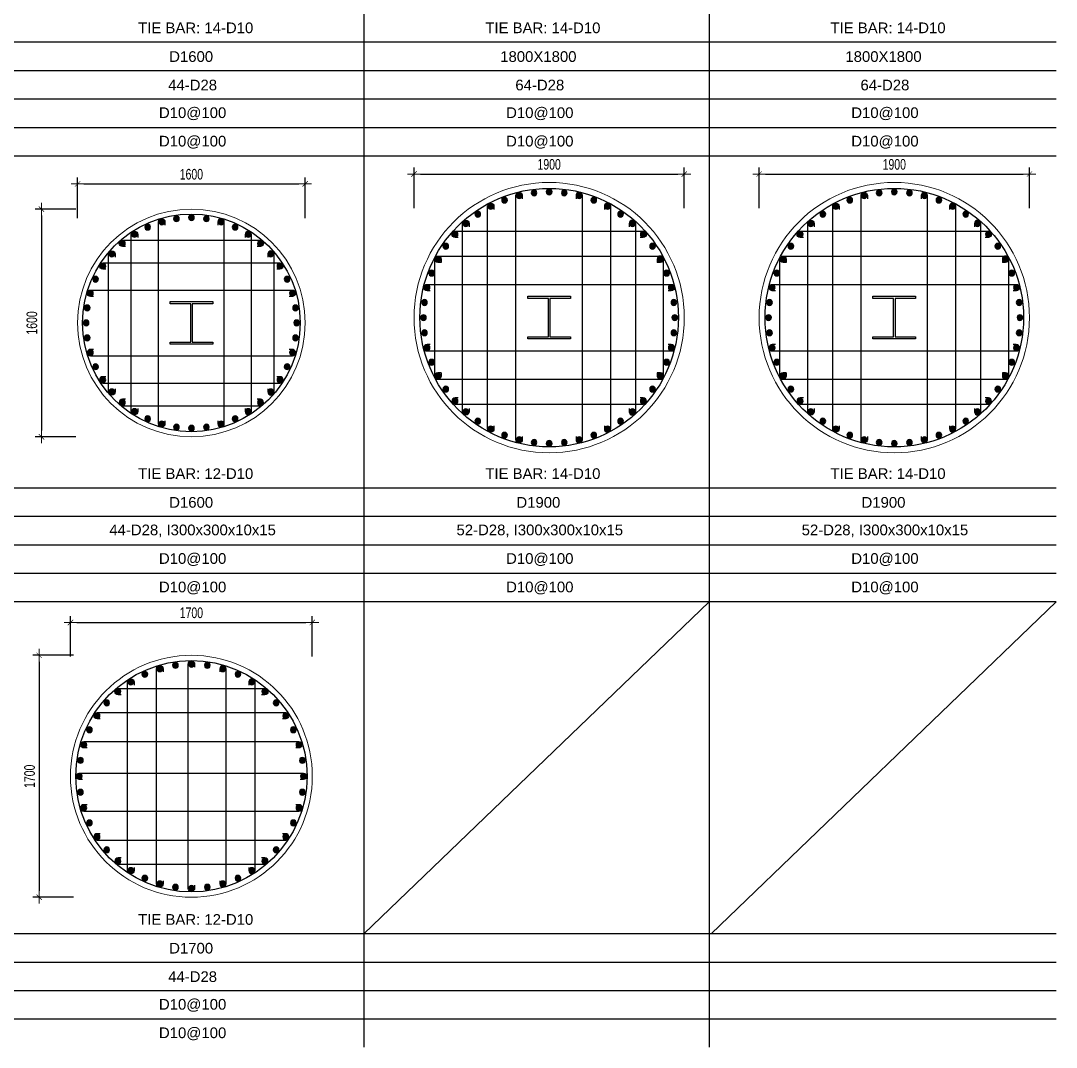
# Model space of a CAD drawing. Header units: millimetres. Extents: x 49323 to 380960, y -6102 to 181761.
# Drawn here: x 371069 to 378349, y 67994 to 75208 of the extents above; entities that cross this region are included whole.
import ezdxf
from ezdxf.enums import TextEntityAlignment as Align

# ---------------------------------------------------------------- set-up
doc = ezdxf.new("R2010")
doc.units = ezdxf.units.MM
doc.linetypes.add('CENTER2', pattern=[1.125, 0.75, -0.125, 0.125, -0.125])
doc.layers.get('Defpoints').update_dxf_attribs({"color": 151, "lineweight": 9})
for name, color, linetype in [('2', 2, 'Continuous'), ('CEN', 1, 'CENTER2'), ('STL', 3, 'Continuous'), ('TIT1', 3, 'Continuous')]:
    doc.layers.add(name, color=color, linetype=linetype)
doc.layers.add('NDC_S_CONTINUOUS', color=3, linetype='Continuous', lineweight=20)
doc.layers.add('NDC_S_DIM', color=1, linetype='Continuous', lineweight=15)
doc.styles.add('NDC_ARIAL', font='arial.ttf', dxfattribs={"width": 0.85})
doc.styles.add('NDC_DIM', font='', dxfattribs={"width": 0.75})
doc.styles.get('NDC_DIM').set_extended_font_data('Dotum')
doc.dimstyles.new('NDC_dim_30', dxfattribs={"dimscale": 30, "dimtxt": 2.5, "dimasz": 1.5, "dimexe": 1.5, "dimexo": 2.5, "dimgap": 1, "dimtad": 1, "dimdec": 0, "dimzin": 0, "dimdsep": 46, "dimtxsty": 'NDC_DIM', "dimblk": 'DIMMARK', "dimcen": 0.09, "dimdle": 1.2, "dimclrd": 1, "dimclre": 1, "dimclrt": 3, "dimadec": 0, "dimazin": 0, "dimtfac": 1, "dimtdec": 0, "dimtix": 1, "dimtofl": 0, "dimtmove": 0, "dimatfit": 3, "dimfxl": 8, "dimfxlon": 1, "dimtolj": 1, "dimtzin": 0, "dimarcsym": 0})

# ---------------------------------------------------------------- blocks, each defined once
blk = doc.blocks.new('8')
at = {"layer": '2'}
blk.add_hatch(color=256, dxfattribs=at).paths.add_polyline_path([(20, 0, 0.386127), (1.9, 19.9), (-1.9, 19.9, 0.386127), (-20, 0, 1)])
blk.add_circle((0, 0), 20, dxfattribs=at)
blk = doc.blocks.new('5')
at = {"layer": 'CEN', "rotation": 180}
blk.add_blockref('8', (0, 0), dxfattribs=at)
blk = doc.blocks.new('*U1979')
at = {"layer": 'STL', "xscale": -1}
blk.add_blockref('5', (0, 0), dxfattribs=at)
blk = doc.blocks.new('*U1980')
at = {"layer": 'NDC_S_DIM', "color": 0, "linetype": 'ByBlock', "lineweight": -2, "transparency": 16777216}
for p, rotation in [((295928.4, 68706.1), 13.84615384615385), ((296033.3, 68725.3), 6.923076923076879), ((296246.3, 68725.3), 353.0769230769231), ((296351.2, 68706.1), 346.1538461538463), ((295729.2, 68630.6), 27.69230769230768), ((295826.5, 68674.4), 20.76923076923077), ((296453.1, 68674.4), 339.2307692307693), ((296550.3, 68630.6), 332.3076923076924), ((295637.9, 68575.4), 34.61538461538463), ((296641.6, 68575.4), 325.3846153846154), ((295554, 68509.6), 41.53846153846155), ((296725.6, 68509.6), 318.4615384615385), ((295478.5, 68434.2), 48.46153846153847), ((296801, 68434.2), 311.5384615384615), ((295412.7, 68350.2), 55.38461538461539), ((296866.8, 68350.2), 304.6153846153847), ((295357.5, 68258.9), 62.30769230769234), ((296922, 68258.9), 297.6923076923077), ((295313.8, 68161.6), 69.23076923076923), ((296965.8, 68161.6), 290.7692307692308), ((295282, 68059.8), 76.15384615384617), ((296997.6, 68059.8), 283.8461538461539), ((295262.8, 67954.8), 83.0769230769231), ((297016.8, 67954.8), 276.923076923077), ((295256.3, 67848.4), 90), ((297023.2, 67848.4), 270), ((295262.8, 67741.9), 96.92307692307695), ((297016.8, 67741.9), 263.0769230769231), ((295282, 67636.9), 103.8461538461538), ((296997.6, 67636.9), 256.1538461538462), ((295313.8, 67535.1), 110.7692307692308), ((296965.8, 67535.1), 249.2307692307693), ((295357.5, 67437.8), 117.6923076923077), ((296922, 67437.8), 242.3076923076923), ((295412.7, 67346.5), 124.6153846153847), ((296866.8, 67346.5), 235.3846153846154), ((295478.5, 67262.5), 131.5384615384615), ((296801, 67262.5), 228.4615384615385), ((295554, 67187.1), 138.4615384615385), ((296725.6, 67187.1), 221.5384615384615), ((295637.9, 67121.3), 145.3846153846154), ((296641.6, 67121.3), 214.6153846153846), ((295729.2, 67066.1), 152.3076923076923), ((295826.5, 67022.3), 159.2307692307693), ((296453.1, 67022.3), 200.7692307692307), ((296550.3, 67066.1), 207.6923076923077), ((295928.4, 66990.6), 166.1538461538462), ((296033.3, 66971.4), 173.0769230769232), ((296139.8, 66964.9), 180), ((296246.3, 66971.4), 186.9230769230768), ((296351.2, 66990.6), 193.8461538461539)]:
    blk.add_blockref('*U1979', p, dxfattribs=dict(at, rotation=rotation))
blk.add_blockref('*U1979', (296139.8, 68731.8), dxfattribs=at)
blk = doc.blocks.new('DIMMARK')
at = {"layer": 'NDC_S_DIM', "color": 1}
blk.add_line((-1.5, 0), (1, 0), dxfattribs=at)
at = {"layer": 'NDC_S_DIM', "color": 2, "const_width": 0.1}
blk.add_lwpolyline([(-0.42, -0.42), (0.42, 0.42)], dxfattribs=at)
blk = doc.blocks.new('*D1994')
at = {"layer": 'Defpoints', "color": 0, "ltscale": 40, "transparency": 16777216}
for p in [(375733.9, 74130.2), (373833.9, 73121.1), (375733.9, 73121.1)]:
    blk.add_point(p, dxfattribs=at)
at = {"layer": 'NDC_S_DIM', "color": 1, "lineweight": -2, "ltscale": 40, "transparency": 16777216}
for p, q in [((373833.9, 73890.2), (373833.9, 74175.2)), ((373878.9, 74130.2), (375688.9, 74130.2)), ((375733.9, 73890.2), (375733.9, 74175.2))]:
    blk.add_line(p, q, dxfattribs=at)
at = {"layer": 'NDC_S_DIM', "color": 1, "lineweight": -2, "ltscale": 40, "transparency": 16777216, "xscale": 45, "yscale": 45, "zscale": 45, "rotation": 180}
blk.add_blockref('DIMMARK', (373833.9, 74130.2), dxfattribs=at)
at = {"layer": 'NDC_S_DIM', "color": 1, "lineweight": -2, "ltscale": 40, "transparency": 16777216, "xscale": 45, "yscale": 45, "zscale": 45}
blk.add_blockref('DIMMARK', (375733.9, 74130.2), dxfattribs=at)
at = {"layer": 'NDC_S_DIM', "color": 3, "ltscale": 40, "transparency": 16777216, "insert": (374783.9, 74197.7), "char_height": 75, "attachment_point": 5, "style": 'NDC_DIM'}
blk.add_mtext('\\A1;1900', dxfattribs=at)
blk = doc.blocks.new('*U1948')
at = {"layer": 'STL', "xscale": -1}
blk.add_blockref('5', (0, 0), dxfattribs=at)
blk = doc.blocks.new('*U1949')
at = {"layer": 'NDC_S_DIM', "color": 0, "linetype": 'ByBlock', "lineweight": -2, "transparency": 16777216}
for p, rotation in [((295928.4, 68706.1), 13.84615384615385), ((296033.3, 68725.3), 6.923076923076879), ((296246.3, 68725.3), 353.0769230769231), ((296351.2, 68706.1), 346.1538461538463), ((295729.2, 68630.6), 27.69230769230768), ((295826.5, 68674.4), 20.76923076923077), ((296453.1, 68674.4), 339.2307692307693), ((296550.3, 68630.6), 332.3076923076924), ((295637.9, 68575.4), 34.61538461538463), ((296641.6, 68575.4), 325.3846153846154), ((295554, 68509.6), 41.53846153846155), ((296725.6, 68509.6), 318.4615384615385), ((295478.5, 68434.2), 48.46153846153847), ((296801, 68434.2), 311.5384615384615), ((295412.7, 68350.2), 55.38461538461539), ((296866.8, 68350.2), 304.6153846153847), ((295357.5, 68258.9), 62.30769230769234), ((296922, 68258.9), 297.6923076923077), ((295313.8, 68161.6), 69.23076923076923), ((296965.8, 68161.6), 290.7692307692308), ((295282, 68059.8), 76.15384615384617), ((296997.6, 68059.8), 283.8461538461539), ((295262.8, 67954.8), 83.0769230769231), ((297016.8, 67954.8), 276.923076923077), ((295256.3, 67848.4), 90), ((297023.2, 67848.4), 270), ((295262.8, 67741.9), 96.92307692307695), ((297016.8, 67741.9), 263.0769230769231), ((295282, 67636.9), 103.8461538461538), ((296997.6, 67636.9), 256.1538461538462), ((295313.8, 67535.1), 110.7692307692308), ((296965.8, 67535.1), 249.2307692307693), ((295357.5, 67437.8), 117.6923076923077), ((296922, 67437.8), 242.3076923076923), ((295412.7, 67346.5), 124.6153846153847), ((296866.8, 67346.5), 235.3846153846154), ((295478.5, 67262.5), 131.5384615384615), ((296801, 67262.5), 228.4615384615385), ((295554, 67187.1), 138.4615384615385), ((296725.6, 67187.1), 221.5384615384615), ((295637.9, 67121.3), 145.3846153846154), ((296641.6, 67121.3), 214.6153846153846), ((295729.2, 67066.1), 152.3076923076923), ((295826.5, 67022.3), 159.2307692307693), ((296453.1, 67022.3), 200.7692307692307), ((296550.3, 67066.1), 207.6923076923077), ((295928.4, 66990.6), 166.1538461538462), ((296033.3, 66971.4), 173.0769230769232), ((296139.8, 66964.9), 180), ((296246.3, 66971.4), 186.9230769230768), ((296351.2, 66990.6), 193.8461538461539)]:
    blk.add_blockref('*U1948', p, dxfattribs=dict(at, rotation=rotation))
blk.add_blockref('*U1948', (296139.8, 68731.8), dxfattribs=at)
blk = doc.blocks.new('*D1987')
at = {"layer": 'Defpoints', "color": 0, "ltscale": 40, "transparency": 16777216}
for p in [(378160, 74130.2), (376260, 73121.1), (378160, 73121.1)]:
    blk.add_point(p, dxfattribs=at)
at = {"layer": 'NDC_S_DIM', "color": 1, "lineweight": -2, "ltscale": 40, "transparency": 16777216}
for p, q in [((376260, 73890.2), (376260, 74175.2)), ((376305, 74130.2), (378115, 74130.2)), ((378160, 73890.2), (378160, 74175.2))]:
    blk.add_line(p, q, dxfattribs=at)
at = {"layer": 'NDC_S_DIM', "color": 1, "lineweight": -2, "ltscale": 40, "transparency": 16777216, "xscale": 45, "yscale": 45, "zscale": 45, "rotation": 180}
blk.add_blockref('DIMMARK', (376260, 74130.2), dxfattribs=at)
at = {"layer": 'NDC_S_DIM', "color": 1, "lineweight": -2, "ltscale": 40, "transparency": 16777216, "xscale": 45, "yscale": 45, "zscale": 45}
blk.add_blockref('DIMMARK', (378160, 74130.2), dxfattribs=at)
at = {"layer": 'NDC_S_DIM', "color": 3, "ltscale": 40, "transparency": 16777216, "insert": (377210, 74197.7), "char_height": 75, "attachment_point": 5, "style": 'NDC_DIM'}
blk.add_mtext('\\A1;1900', dxfattribs=at)
blk = doc.blocks.new('*U2050')
at = {"layer": 'STL', "xscale": -1}
blk.add_blockref('5', (0, 0), dxfattribs=at)
blk = doc.blocks.new('*U2051')
at = {"layer": 'NDC_S_DIM', "color": 0, "linetype": 'ByBlock', "lineweight": -2, "transparency": 16777216}
for p, rotation in [((296027.7, 68628.1), 8.181818181818157), ((296251.9, 68628.1), 351.8181818181818), ((295812.5, 68565), 24.54545454545454), ((295917.8, 68604.3), 16.36363636363635), ((296361.7, 68604.3), 343.6363636363637), ((296467.1, 68565), 335.4545454545455), ((295713.9, 68511.1), 32.72727272727273), ((296565.7, 68511.1), 327.2727272727273), ((295623.9, 68443.7), 40.90909090909091), ((296655.7, 68443.7), 319.0909090909091), ((295544.4, 68364.3), 49.09090909090909), ((296735.2, 68364.3), 310.9090909090909), ((295477, 68274.3), 57.27272727272729), ((296802.5, 68274.3), 302.7272727272727), ((295423.2, 68175.6), 65.45454545454547), ((296856.4, 68175.6), 294.5454545454546), ((295383.9, 68070.3), 73.63636363636364), ((296895.7, 68070.3), 286.3636363636364), ((295360, 67960.5), 81.81818181818183), ((296919.6, 67960.5), 278.1818181818182), ((295352, 67848.4), 90), ((296927.6, 67848.4), 270), ((295360, 67736.2), 98.18181818181817), ((296919.6, 67736.2), 261.8181818181818), ((295383.9, 67626.4), 106.3636363636363), ((296895.7, 67626.4), 253.6363636363637), ((295423.2, 67521.1), 114.5454545454546), ((296856.4, 67521.1), 245.4545454545455), ((295477, 67422.4), 122.7272727272727), ((296802.5, 67422.4), 237.2727272727273), ((295544.4, 67332.4), 130.9090909090909), ((296735.2, 67332.4), 229.0909090909092), ((295623.9, 67253), 139.0909090909091), ((296655.7, 67253), 220.9090909090909), ((295713.9, 67185.6), 147.2727272727273), ((296565.7, 67185.6), 212.7272727272727), ((295812.5, 67131.7), 155.4545454545455), ((295917.8, 67092.5), 163.6363636363637), ((296361.7, 67092.5), 196.3636363636363), ((296467.1, 67131.7), 204.5454545454546), ((296027.7, 67068.6), 171.8181818181818), ((296139.8, 67060.5), 180), ((296251.9, 67068.6), 188.1818181818181)]:
    blk.add_blockref('*U2050', p, dxfattribs=dict(at, rotation=rotation))
blk.add_blockref('*U2050', (296139.8, 68636.2), dxfattribs=at)
blk = doc.blocks.new('*D2093')
at = {"layer": 'Defpoints', "color": 0, "ltscale": 40, "transparency": 16777216}
for p in [(373119.1, 70979.1), (371419.1, 69898.2), (373119.1, 69898.2)]:
    blk.add_point(p, dxfattribs=at)
at = {"layer": 'NDC_S_DIM', "color": 1, "lineweight": -2, "ltscale": 40, "transparency": 16777216}
for p, q in [((371419.1, 70739.1), (371419.1, 71024.1)), ((371464.1, 70979.1), (373074.1, 70979.1)), ((373119.1, 70739.1), (373119.1, 71024.1))]:
    blk.add_line(p, q, dxfattribs=at)
at = {"layer": 'NDC_S_DIM', "color": 1, "lineweight": -2, "ltscale": 40, "transparency": 16777216, "xscale": 45, "yscale": 45, "zscale": 45, "rotation": 180}
blk.add_blockref('DIMMARK', (371419.1, 70979.1), dxfattribs=at)
at = {"layer": 'NDC_S_DIM', "color": 1, "lineweight": -2, "ltscale": 40, "transparency": 16777216, "xscale": 45, "yscale": 45, "zscale": 45}
blk.add_blockref('DIMMARK', (373119.1, 70979.1), dxfattribs=at)
at = {"layer": 'NDC_S_DIM', "color": 3, "ltscale": 40, "transparency": 16777216, "insert": (372269.1, 71046.7), "char_height": 75, "attachment_point": 5, "style": 'NDC_DIM'}
blk.add_mtext('\\A1;1700', dxfattribs=at)
blk = doc.blocks.new('*D2094')
at = {"layer": 'Defpoints', "color": 0, "ltscale": 40, "transparency": 16777216}
for p in [(372269.1, 70748.2), (371199.3, 69048.2), (372269.1, 69048.2)]:
    blk.add_point(p, dxfattribs=at)
at = {"layer": 'NDC_S_DIM', "color": 1, "lineweight": -2, "ltscale": 40, "transparency": 16777216}
for p, q in [((371439.3, 70748.2), (371154.3, 70748.2)), ((371199.3, 70703.2), (371199.3, 69093.2)), ((371439.3, 69048.2), (371154.3, 69048.2))]:
    blk.add_line(p, q, dxfattribs=at)
at = {"layer": 'NDC_S_DIM', "color": 1, "lineweight": -2, "ltscale": 40, "transparency": 16777216, "xscale": 45, "yscale": 45, "zscale": 45}
for p, rotation in [((371199.3, 70748.2), 90), ((371199.3, 69048.2), 270)]:
    blk.add_blockref('DIMMARK', p, dxfattribs=dict(at, rotation=rotation))
at = {"layer": 'NDC_S_DIM', "color": 3, "ltscale": 40, "transparency": 16777216, "insert": (371131.8, 69898.2), "char_height": 75, "attachment_point": 5, "rotation": 90, "style": 'NDC_DIM'}
blk.add_mtext('\\A1;1700', dxfattribs=at)
blk = doc.blocks.new('*U2075')
at = {"layer": 'STL', "xscale": -1}
blk.add_blockref('5', (0, 0), dxfattribs=at)
blk = doc.blocks.new('*U2076')
at = {"layer": 'NDC_S_DIM', "color": 0, "linetype": 'ByBlock', "lineweight": -2, "transparency": 16777216}
for p, rotation in [((295931.3, 68558.4), 16.36363636363635), ((296034.5, 68580.8), 8.181818181818112), ((296245.1, 68580.8), 351.8181818181819), ((296348.3, 68558.4), 343.6363636363637), ((295832.4, 68521.5), 24.54545454545455), ((296447.2, 68521.5), 335.4545454545455), ((295655.2, 68407.6), 40.90909090909091), ((295739.7, 68470.9), 32.72727272727273), ((296539.9, 68470.9), 327.2727272727273), ((296624.4, 68407.6), 319.0909090909092), ((295580.5, 68332.9), 49.09090909090912), ((296699, 68332.9), 310.9090909090909), ((295517.3, 68248.4), 57.27272727272731), ((296762.3, 68248.4), 302.7272727272727), ((295466.7, 68155.8), 65.45454545454547), ((296812.9, 68155.8), 294.5454545454546), ((295429.8, 68056.8), 73.63636363636364), ((296849.8, 68056.8), 286.3636363636364), ((295407.3, 67953.7), 81.81818181818183), ((296872.3, 67953.7), 278.1818181818182), ((295399.8, 67848.4), 90), ((296879.8, 67848.4), 270), ((295407.3, 67743), 98.1818181818182), ((296872.3, 67743), 261.8181818181818), ((295429.8, 67639.9), 106.3636363636363), ((296849.8, 67639.9), 253.6363636363637), ((295466.7, 67540.9), 114.5454545454546), ((296812.9, 67540.9), 245.4545454545454), ((295517.3, 67448.3), 122.7272727272727), ((296762.3, 67448.3), 237.2727272727273), ((295580.5, 67363.8), 130.9090909090909), ((296699, 67363.8), 229.0909090909092), ((295655.2, 67289.1), 139.0909090909091), ((296624.4, 67289.1), 220.9090909090909), ((295739.7, 67225.8), 147.2727272727273), ((295832.4, 67175.2), 155.4545454545455), ((296447.2, 67175.2), 204.5454545454546), ((296539.9, 67225.8), 212.7272727272727), ((295931.3, 67138.3), 163.6363636363637), ((296034.5, 67115.9), 171.8181818181819), ((296139.8, 67108.4), 180), ((296245.1, 67115.9), 188.1818181818181), ((296348.3, 67138.3), 196.3636363636364)]:
    blk.add_blockref('*U2075', p, dxfattribs=dict(at, rotation=rotation))
blk.add_blockref('*U2075', (296139.8, 68588.4), dxfattribs=at)
blk = doc.blocks.new('*D2113')
at = {"layer": 'Defpoints', "color": 0, "ltscale": 40, "transparency": 16777216}
for p in [(373069.1, 74060.8), (371469.1, 73083.9), (373069.1, 73083.9)]:
    blk.add_point(p, dxfattribs=at)
at = {"layer": 'NDC_S_DIM', "color": 1, "lineweight": -2, "ltscale": 40, "transparency": 16777216}
for p, q in [((371469.1, 73820.8), (371469.1, 74105.8)), ((373069.1, 73820.8), (373069.1, 74105.8)), ((371514.1, 74060.8), (373024.1, 74060.8))]:
    blk.add_line(p, q, dxfattribs=at)
at = {"layer": 'NDC_S_DIM', "color": 1, "lineweight": -2, "ltscale": 40, "transparency": 16777216, "xscale": 45, "yscale": 45, "zscale": 45, "rotation": 180}
blk.add_blockref('DIMMARK', (371469.1, 74060.8), dxfattribs=at)
at = {"layer": 'NDC_S_DIM', "color": 1, "lineweight": -2, "ltscale": 40, "transparency": 16777216, "xscale": 45, "yscale": 45, "zscale": 45}
blk.add_blockref('DIMMARK', (373069.1, 74060.8), dxfattribs=at)
at = {"layer": 'NDC_S_DIM', "color": 3, "ltscale": 40, "transparency": 16777216, "insert": (372269.1, 74128.3), "char_height": 75, "attachment_point": 5, "style": 'NDC_DIM'}
blk.add_mtext('\\A1;1600', dxfattribs=at)
blk = doc.blocks.new('*D2114')
at = {"layer": 'Defpoints', "color": 0, "ltscale": 40, "transparency": 16777216}
for p in [(372269.1, 73883.9), (371215.6, 72283.9), (372269.1, 72283.9)]:
    blk.add_point(p, dxfattribs=at)
at = {"layer": 'NDC_S_DIM', "color": 1, "lineweight": -2, "ltscale": 40, "transparency": 16777216}
for p, q in [((371455.6, 73883.9), (371170.6, 73883.9)), ((371215.6, 73838.9), (371215.6, 72328.9)), ((371455.6, 72283.9), (371170.6, 72283.9))]:
    blk.add_line(p, q, dxfattribs=at)
at = {"layer": 'NDC_S_DIM', "color": 1, "lineweight": -2, "ltscale": 40, "transparency": 16777216, "xscale": 45, "yscale": 45, "zscale": 45}
for p, rotation in [((371215.6, 73883.9), 90), ((371215.6, 72283.9), 270)]:
    blk.add_blockref('DIMMARK', p, dxfattribs=dict(at, rotation=rotation))
at = {"layer": 'NDC_S_DIM', "color": 3, "ltscale": 40, "transparency": 16777216, "insert": (371148, 73083.9), "char_height": 75, "attachment_point": 5, "rotation": 90, "style": 'NDC_DIM'}
blk.add_mtext('\\A1;1600', dxfattribs=at)

msp = doc.modelspace()

# ---------------------------------------------------------------- linework, layer by layer
at = {"layer": '2'}
for points in [[(374595, 72285.4), (374595, 72263.3, -1), (374550, 72263.3), (374550, 73978.8, -1), (374595, 73978.8), (374595, 73956.7)], [(374972.9, 72285.4), (374972.9, 72263.3, 1), (375017.9, 72263.3), (375017.9, 73978.8, 1), (374972.9, 73978.8), (374972.9, 73956.7)], [(377021.1, 72285.4), (377021.1, 72263.3, -1), (376976.1, 72263.3), (376976.1, 73978.8, -1), (377021.1, 73978.8), (377021.1, 73956.7)], [(377399, 72285.4), (377399, 72263.3, 1), (377444, 72263.3), (377444, 73978.8, 1), (377399, 73978.8), (377399, 73956.7)], [(374395.9, 72361), (374395.9, 72338.8, -1), (374350.9, 72338.8), (374350.9, 73903.3, -1), (374395.9, 73903.3), (374395.9, 73881.2)], [(375172, 72361), (375172, 72338.8, 1), (375217, 72338.8), (375217, 73903.3, 1), (375172, 73903.3), (375172, 73881.2)], [(376822, 72361), (376822, 72338.8, -1), (376777, 72338.8), (376777, 73903.3, -1), (376822, 73903.3), (376822, 73881.2)], [(377598.1, 72361), (377598.1, 72338.8, 1), (377643.1, 72338.8), (377643.1, 73903.3, 1), (377598.1, 73903.3), (377598.1, 73881.2)], [(372083.1, 72396), (372083.1, 72373.9, -1), (372038.1, 72373.9), (372038.1, 73793.9, -1), (372083.1, 73793.9), (372083.1, 73771.8)], [(372455, 72396), (372455, 72373.9, 1), (372500.1, 72373.9), (372500.1, 73793.9, 1), (372455, 73793.9), (372455, 73771.8)], [(374220.6, 72481.9), (374220.6, 72459.8, -1), (374175.6, 72459.8), (374175.6, 73782.3, -1), (374220.6, 73782.3), (374220.6, 73760.2)], [(375347.3, 72481.9), (375347.3, 72459.8, 1), (375392.3, 72459.8), (375392.3, 73782.3, 1), (375347.3, 73782.3), (375347.3, 73760.2)], [(376646.7, 72481.9), (376646.7, 72459.8, -1), (376601.7, 72459.8), (376601.7, 73782.3, -1), (376646.7, 73782.3), (376646.7, 73760.2)], [(377773.4, 72481.9), (377773.4, 72459.8, 1), (377818.4, 72459.8), (377818.4, 73782.3, 1), (377773.4, 73782.3), (377773.4, 73760.2)], [(371891.5, 72483.5), (371891.5, 72461.4, -1), (371846.5, 72461.4), (371846.5, 73706.4, -1), (371891.5, 73706.4), (371891.5, 73684.3)], [(372646.6, 72483.5), (372646.6, 72461.4, 1), (372691.7, 72461.4), (372691.7, 73706.4, 1), (372646.6, 73706.4), (372646.6, 73684.3)], [(374144.8, 73684.4), (374122.7, 73684.4, -1), (374122.7, 73729.4), (375445.2, 73729.4, -1), (375445.2, 73684.4), (375423.1, 73684.4)], [(376570.9, 73684.4), (376548.8, 73684.4, -1), (376548.8, 73729.4), (377871.3, 73729.4, -1), (377871.3, 73684.4), (377849.2, 73684.4)], [(371806.6, 73620.6), (371784.5, 73620.6, -1), (371784.5, 73665.7), (372753.7, 73665.7, -1), (372753.7, 73620.6), (372731.5, 73620.6)], [(371732.3, 72621.4), (371732.3, 72599.3, -1), (371687.3, 72599.3), (371687.3, 73568.5, -1), (371732.3, 73568.5), (371732.3, 73546.3)], [(372805.8, 72621.4), (372805.8, 72599.3, 1), (372850.8, 72599.3), (372850.8, 73568.5, 1), (372805.8, 73568.5), (372805.8, 73546.3)], [(374023.8, 73509.1), (374001.7, 73509.1, -1), (374001.7, 73554.1), (375566.2, 73554.1, -1), (375566.2, 73509.1), (375544.1, 73509.1)], [(374024.2, 72732.7), (374024.2, 72710.5, -1), (373979.2, 72710.5), (373979.2, 73531.6, -1), (374024.2, 73531.6), (374024.2, 73509.5)], [(375543.7, 72732.7), (375543.7, 72710.5, 1), (375588.7, 72710.5), (375588.7, 73531.6, 1), (375543.7, 73531.6), (375543.7, 73509.5)], [(376449.9, 73509.1), (376427.8, 73509.1, -1), (376427.8, 73554.1), (377992.3, 73554.1, -1), (377992.3, 73509.1), (377970.1, 73509.1)], [(376450.3, 72732.7), (376450.3, 72710.5, -1), (376405.3, 72710.5), (376405.3, 73531.6, -1), (376450.3, 73531.6), (376450.3, 73509.5)], [(377969.8, 72732.7), (377969.8, 72710.5, 1), (378014.8, 72710.5), (378014.8, 73531.6, 1), (377969.8, 73531.6), (377969.8, 73509.5)], [(371668.7, 73461.4), (371646.5, 73461.4, -1), (371646.5, 73506.5), (372891.6, 73506.5, -1), (372891.6, 73461.4), (372869.5, 73461.4)], [(371581.2, 73269.9), (371559, 73269.9, -1), (371559, 73314.9), (372979.1, 73314.9, -1), (372979.1, 73269.9), (372957, 73269.9)], [(373948.3, 73310), (373926.2, 73310, -1), (373926.2, 73355), (375641.7, 73355, -1), (375641.7, 73310), (375619.6, 73310)], [(376374.4, 73310), (376352.3, 73310, -1), (376352.3, 73355), (378067.8, 73355, -1), (378067.8, 73310), (378045.7, 73310)], [(371581.2, 72897.9), (371559, 72897.9, 1), (371559, 72852.9), (372979.1, 72852.9, 1), (372979.1, 72897.9), (372957, 72897.9)], [(373948.3, 72932.2), (373926.2, 72932.2, 1), (373926.2, 72887.1), (375641.7, 72887.1, 1), (375641.7, 72932.2), (375619.6, 72932.2)], [(376374.4, 72932.2), (376352.3, 72932.2, 1), (376352.3, 72887.1), (378067.8, 72887.1, 1), (378067.8, 72932.2), (378045.7, 72932.2)], [(374023.8, 72733), (374001.7, 72733, 1), (374001.7, 72688), (375566.2, 72688, 1), (375566.2, 72733), (375544.1, 72733)], [(376449.9, 72733), (376427.8, 72733, 1), (376427.8, 72688), (377992.3, 72688, 1), (377992.3, 72733), (377970.1, 72733)], [(371668.7, 72706.3), (371646.5, 72706.3, 1), (371646.5, 72661.3), (372891.6, 72661.3, 1), (372891.6, 72706.3), (372869.5, 72706.3)], [(371806.6, 72547.1), (371784.5, 72547.1, 1), (371784.5, 72502.1), (372753.7, 72502.1, 1), (372753.7, 72547.1), (372731.5, 72547.1)], [(374144.8, 72557.8), (374122.7, 72557.8, 1), (374122.7, 72512.7), (375445.2, 72512.7, 1), (375445.2, 72557.8), (375423.1, 72557.8)], [(376570.9, 72557.8), (376548.8, 72557.8, 1), (376548.8, 72512.7), (377871.3, 72512.7, 1), (377871.3, 72557.8), (377849.2, 72557.8)], [(372291.6, 69132.5), (372291.6, 69110.4, -1), (372246.6, 69110.4), (372246.6, 70686, -1), (372291.6, 70686), (372291.6, 70663.9)], [(372069.6, 69164.4), (372069.6, 69142.3, -1), (372024.6, 69142.3), (372024.6, 70654.1, -1), (372069.6, 70654.1), (372069.6, 70632)], [(372468.5, 69164.4), (372468.5, 69142.3, 1), (372513.5, 69142.3), (372513.5, 70654.1, 1), (372468.5, 70654.1), (372468.5, 70632)], [(371865.7, 69257.6), (371865.7, 69235.4, -1), (371820.6, 69235.4), (371820.6, 70560.9, -1), (371865.7, 70560.9), (371865.7, 70538.8)], [(372672.5, 69257.6), (372672.5, 69235.4, 1), (372717.5, 69235.4), (372717.5, 70560.9, 1), (372672.5, 70560.9), (372672.5, 70538.8)], [(371775.3, 70471.1), (371753.2, 70471.1, -1), (371753.2, 70516.1), (372785, 70516.1, -1), (372785, 70471.1), (372762.8, 70471.1)], [(371628.5, 70301.6), (371606.3, 70301.6, -1), (371606.3, 70346.6), (372931.8, 70346.6, -1), (372931.8, 70301.6), (372909.7, 70301.6)], [(371535.3, 70097.6), (371513.2, 70097.6, -1), (371513.2, 70142.7), (373025, 70142.7, -1), (373025, 70097.6), (373002.8, 70097.6)], [(371503.4, 69875.7), (371481.3, 69875.7, -1), (371481.3, 69920.7), (373056.9, 69920.7, -1), (373056.9, 69875.7), (373034.7, 69875.7)], [(371535.3, 69698.7), (371513.2, 69698.7, 1), (371513.2, 69653.7), (373025, 69653.7, 1), (373025, 69698.7), (373002.8, 69698.7)], [(371628.5, 69494.8), (371606.3, 69494.8, 1), (371606.3, 69449.8), (372931.8, 69449.8, 1), (372931.8, 69494.8), (372909.7, 69494.8)], [(371775.3, 69325.3), (371753.2, 69325.3, 1), (371753.2, 69280.3), (372785, 69280.3, 1), (372785, 69325.3), (372762.8, 69325.3)]]:
    msp.add_lwpolyline(points, format="xyb", dxfattribs=at)
at = {"layer": '2', "lineweight": -2, "ltscale": 1000}
for centre, radius in [((374783.9, 73121.1), 908.4), ((377210, 73121.1), 908.4), ((372269.1, 73083.9), 765), ((372269.1, 69898.2), 812.8)]:
    msp.add_circle(centre, radius, dxfattribs=at)
at = {"layer": 'NDC_S_CONTINUOUS', "ltscale": 70}
for centre, radius in [((374783.9, 73121.1), 950), ((377210, 73121.1), 950), ((372269.1, 73083.9), 800), ((372269.1, 69898.2), 850)]:
    msp.add_circle(centre, radius, dxfattribs=at)
at = {"layer": 'TIT1'}
for p, q in [((373482.1, 83894), (373482.1, 67994)), ((375908.2, 83894), (375908.2, 67994)), ((378348.7, 74255.9), (364149.8, 74255.9)), ((378348.7, 71123.2), (364149.8, 71123.2))]:
    msp.add_line(p, q, dxfattribs=at)
at = {"layer": 'TIT1', "color": 8}
for p, q in [((378348.7, 75055.9), (364149.8, 75055.9)), ((378348.7, 74855.9), (364149.8, 74855.9)), ((378348.7, 74655.9), (364149.8, 74655.9)), ((378348.7, 74455.9), (364149.8, 74455.9)), ((378348.7, 71923.2), (364149.8, 71923.2)), ((378348.7, 71723.2), (364149.8, 71723.2)), ((378348.7, 71523.2), (364149.8, 71523.2)), ((378348.7, 71323.2), (364149.8, 71323.2)), ((378348.7, 68790.4), (364149.8, 68790.4)), ((378348.7, 68590.4), (364149.8, 68590.4)), ((378348.7, 68390.4), (364149.8, 68390.4)), ((378348.7, 68190.4), (364149.8, 68190.4))]:
    msp.add_line(p, q, dxfattribs=at)
at = {"layer": 'TIT1', "ltscale": 40}
for points in [[(372119.1, 73233.9), (372419.1, 73233.9), (372419.1, 73218.9), (372274.1, 73218.9), (372274.1, 72948.9), (372419.1, 72948.9), (372419.1, 72933.9), (372119.1, 72933.9), (372119.1, 72948.9), (372264.1, 72948.9), (372264.1, 73218.9), (372119.1, 73218.9)], [(374633.9, 73271.1), (374933.9, 73271.1), (374933.9, 73256.1), (374788.9, 73256.1), (374788.9, 72986.1), (374933.9, 72986.1), (374933.9, 72971.1), (374633.9, 72971.1), (374633.9, 72986.1), (374778.9, 72986.1), (374778.9, 73256.1), (374633.9, 73256.1)], [(377060, 73271.1), (377360, 73271.1), (377360, 73256.1), (377215, 73256.1), (377215, 72986.1), (377360, 72986.1), (377360, 72971.1), (377060, 72971.1), (377060, 72986.1), (377205, 72986.1), (377205, 73256.1), (377060, 73256.1)]]:
    msp.add_lwpolyline(points, close=True, dxfattribs=at)
at = {"layer": 'TIT1', "color": 8}
for points in [[(375908.2, 71123.2), (373482.1, 68790.4)], [(378348.7, 71123.2), (375922.6, 68790.4)]]:
    msp.add_lwpolyline(points, dxfattribs=at)

# ---------------------------------------------------------------- block references
at = {"layer": 'NDC_S_DIM'}
for name, p in [('*U1980', (78644.2, 5272.7)), ('*U1949', (81070.3, 5272.7)), ('*U2076', (76129.3, 5235.5)), ('*U2051', (76129.3, 2049.8))]:
    msp.add_blockref(name, p, dxfattribs=at)

# ---------------------------------------------------------------- texts
at = {"layer": 'TIT1', "style": 'NDC_ARIAL'}
for s, p in [('TIE BAR: 14-D10', (372299.3, 75157.6)), ('TIE BAR: 14-D10', (374739.8, 75157.6)), ('TIE BAR: 14-D10', (377165.9, 75157.6)), ('D1600', (372267.5, 74955.7)), ('44-D28', (372277.6, 74755.7)), ('64-D28', (374718.1, 74755.7)), ('64-D28', (377144.2, 74755.7)), ('D10@100', (372277.6, 74555.7)), ('D10@100', (374718.1, 74555.7)), ('D10@100', (377144.2, 74555.7)), ('D10@100', (372277.6, 74355.7)), ('D10@100', (374718.1, 74355.7)), ('D10@100', (377144.2, 74355.7)), ('TIE BAR: 12-D10', (372299.3, 72024.9)), ('TIE BAR: 14-D10', (374739.8, 72024.9)), ('TIE BAR: 14-D10', (377165.9, 72024.9)), ('D1600', (372267.5, 71823)), ('D1900', (374708, 71823)), ('D1900', (377134.1, 71823)), ('44-D28, I300x300x10x15', (372277.6, 71623)), ('52-D28, I300x300x10x15', (374718.1, 71623)), ('52-D28, I300x300x10x15', (377144.2, 71623)), ('D10@100', (372277.6, 71423)), ('D10@100', (374718.1, 71423)), ('D10@100', (377144.2, 71423)), ('D10@100', (372277.6, 71223)), ('D10@100', (374718.1, 71223)), ('D10@100', (377144.2, 71223)), ('TIE BAR: 12-D10', (372299.3, 68892.2)), ('D1700', (372267.5, 68690.3)), ('44-D28', (372277.6, 68490.3)), ('D10@100', (372277.6, 68290.3)), ('D10@100', (372277.6, 68090.3))]:
    msp.add_text(s, height=75, dxfattribs=at).set_placement(p, align=Align.MIDDLE)
at = {"layer": 'TIT1', "color": 6, "style": 'NDC_ARIAL'}
for p in [(374708, 74955.7), (377134.1, 74955.7)]:
    msp.add_text('1800X1800', height=75, dxfattribs=at).set_placement(p, align=Align.MIDDLE)

# ---------------------------------------------------------------- dimensions: what is measured, and where the dimension line sits
at = {"layer": 'NDC_S_DIM', "ltscale": 40}
for base, p1, p2, picture, middle in [((373069.1, 74060.8), (371469.1, 73083.9), (373069.1, 73083.9), '*D2113', (372269.1, 74128.3)), ((375733.9, 74130.2), (373833.9, 73121.1), (375733.9, 73121.1), '*D1994', (374783.9, 74197.7)), ((378160, 74130.2), (376260, 73121.1), (378160, 73121.1), '*D1987', (377210, 74197.7)), ((373119.1, 70979.1), (371419.1, 69898.2), (373119.1, 69898.2), '*D2093', (372269.1, 71046.7))]:
    dim = msp.add_linear_dim(base=base, p1=p1, p2=p2, dimstyle='NDC_dim_30', dxfattribs=at)
    dim.commit()
    dim.dimension.update_dxf_attribs({"geometry": picture, "text_midpoint": middle})
for base, p1, p2, picture, middle in [((371215.6, 72283.9), (372269.1, 73883.9), (372269.1, 72283.9), '*D2114', (371148, 73083.9)), ((371199.3, 69048.2), (372269.1, 70748.2), (372269.1, 69048.2), '*D2094', (371131.8, 69898.2))]:
    dim = msp.add_linear_dim(base=base, p1=p1, p2=p2, angle=90, dimstyle='NDC_dim_30', dxfattribs=at)
    dim.commit()
    dim.dimension.update_dxf_attribs({"geometry": picture, "text_midpoint": middle})

doc.saveas('drawing.dxf')
